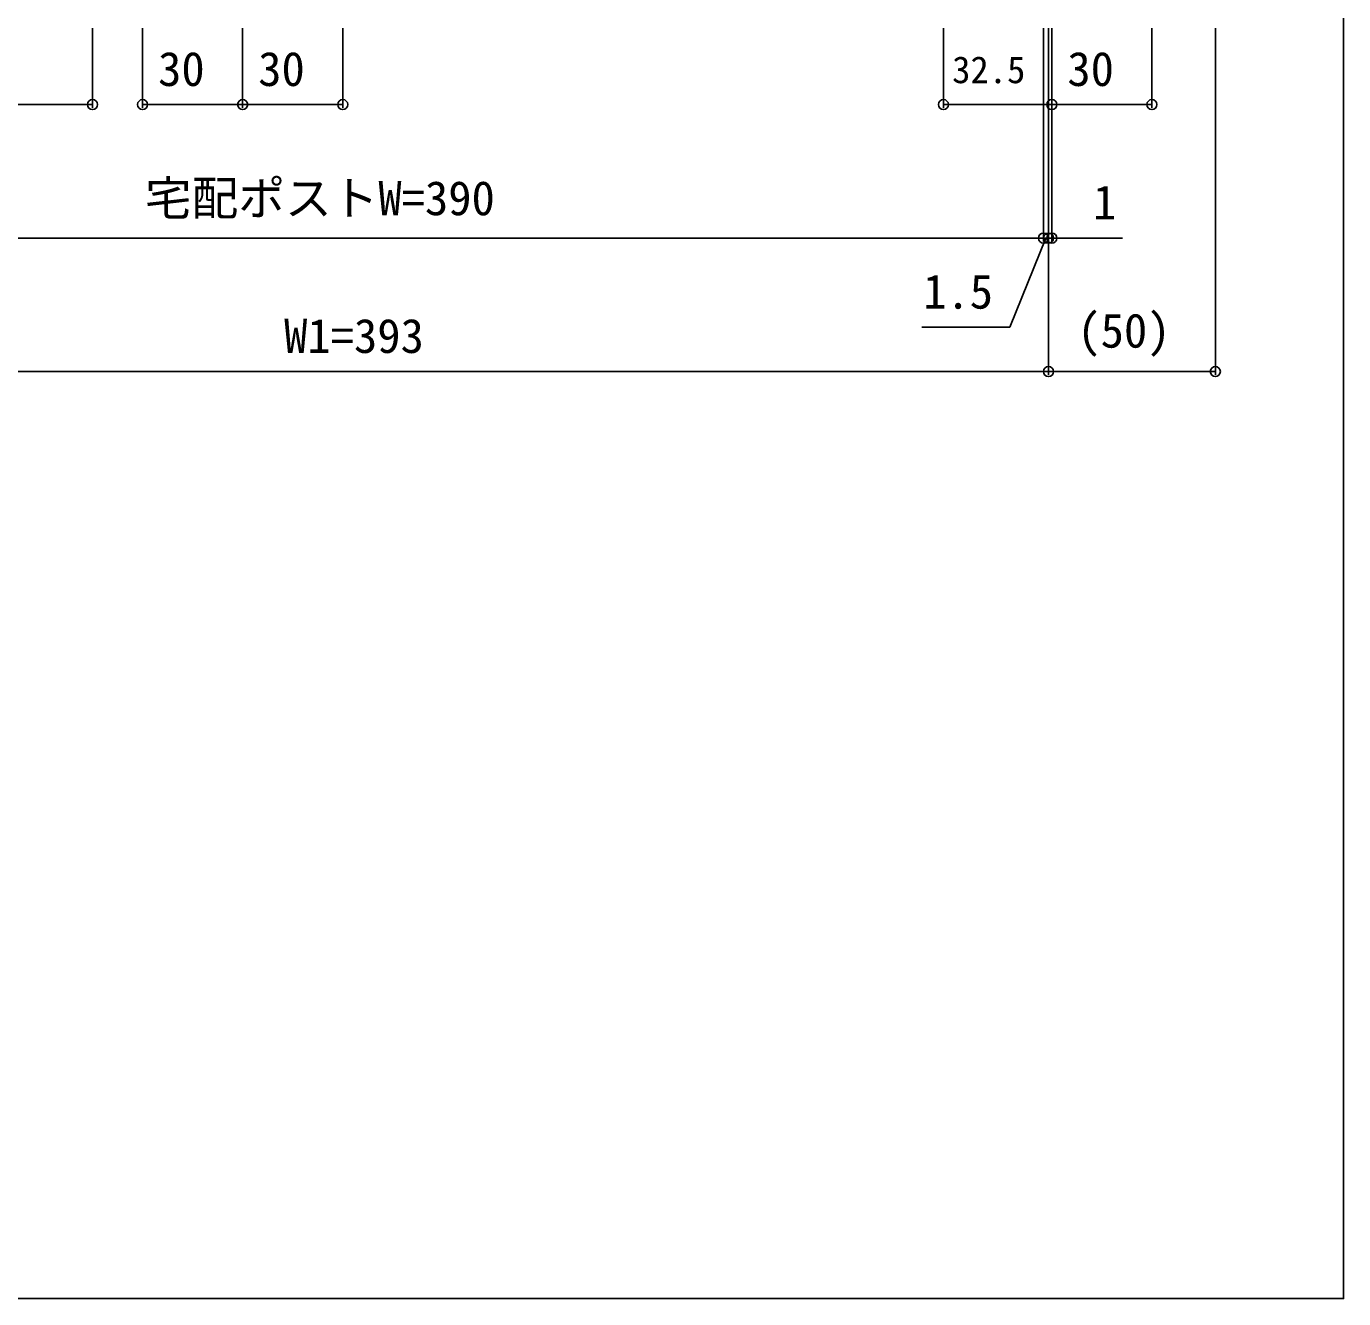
# Model space of a CAD drawing. Units: millimetres, scale not verified. Extents: x -875 to 875, y -1300 to 1292.
# Drawn here: x 480.2 to 875, y -1299.6 to -918.3 of the extents above; entities that cross this region are included whole.
import ezdxf
from ezdxf.enums import TextEntityAlignment as Align

# ---------------------------------------------------------------- set-up
doc = ezdxf.new("R2010")
doc.units = ezdxf.units.MM
doc.header["$LTSCALE"] = 8
doc.layers.add('0-7_YKK_D', color=6, linetype='Continuous')
doc.layers.add('0-8_YKK_ZWAK', color=7, linetype='Continuous')
doc.styles.add('ＭＳ ゴシック', font='')
doc.styles.get('ＭＳ ゴシック').set_extended_font_data('MS Gothic')

msp = doc.modelspace()

# ---------------------------------------------------------------- linework, layer by layer
at = {"layer": '0-7_YKK_D'}
for p, q in [((500.045, -918.898), (500.045, -942.798)), ((515.045, -918.898), (515.045, -942.798)), ((545.045, -918.898), (545.045, -942.798)), ((545.045, -918.898), (545.045, -942.798)), ((575.045, -918.898), (575.045, -942.798)), ((755.045, -918.898), (755.045, -942.798)), ((785.045, -918.898), (785.045, -982.798)), ((785.045, -918.898), (785.045, -982.798)), ((786.545, -918.898), (786.545, -1022.798)), ((786.545, -918.898), (786.545, -1022.798)), ((786.545, -918.898), (786.545, -982.798)), ((786.545, -918.898), (786.545, -982.798)), ((787.545, -918.898), (787.545, -942.798)), ((787.545, -918.898), (787.545, -942.798)), ((787.545, -918.898), (787.545, -982.798)), ((817.545, -918.898), (817.545, -942.798)), ((836.545, -918.898), (836.545, -1022.798)), ((440.045, -941.798), (500.045, -941.798)), ((515.045, -941.798), (545.045, -941.798)), ((545.045, -941.798), (575.045, -941.798)), ((787.545, -941.798), (755.045, -941.798)), ((787.545, -941.798), (817.545, -941.798)), ((395.045, -981.798), (785.045, -981.798)), ((785.045, -981.798), (779.045, -981.798)), ((786.545, -981.798), (780.545, -981.798)), ((785.045, -981.798), (786.545, -981.798)), ((785.045, -981.798), (786.545, -981.798)), ((786.545, -981.798), (792.545, -981.798)), ((786.545, -981.798), (787.545, -981.798)), ((787.545, -981.798), (808.761, -981.798)), ((393.545, -1021.798), (786.545, -1021.798)), ((786.545, -1021.798), (836.545, -1021.798))]:
    msp.add_line(p, q, dxfattribs=at)
msp.add_lwpolyline([(785.795, -981.798), (774.948, -1008.521), (748.629, -1008.521)], dxfattribs=at)
for centre in [(500.045, -941.798), (515.045, -941.798), (545.045, -941.798), (545.045, -941.798), (575.045, -941.798), (755.045, -941.798), (787.545, -941.798), (787.545, -941.798), (817.545, -941.798), (785.045, -981.798), (785.045, -981.798), (786.545, -981.798), (786.545, -981.798), (787.545, -981.798), (786.545, -1021.798), (786.545, -1021.798), (836.545, -1021.798)]:
    msp.add_circle(centre, 1.5, dxfattribs=at)
at = {"layer": '0-8_YKK_ZWAK'}
msp.add_lwpolyline([(-875, -1299.6), (875, -1299.6), (875, 1250.4)], dxfattribs=at)

# ---------------------------------------------------------------- texts
at = {"layer": '0-7_YKK_D', "style": 'ＭＳ ゴシック'}
for s, height, p in [('30', 10.26, (519.704, -939.298)), ('30', 10.26, (549.704, -939.298)), ('32.5', 8.065, (757.67, -937.798)), ('30', 10.26, (792.204, -939.298)), ('宅配ポストW=390', 10.26, (515.749, -978.025)), ('1', 10.26, (799.897, -979.298)), ('1.5', 10.26, (748.982, -1006.021)), ('W1=393', 10.26, (557.471, -1019.298)), ('(50)', 10.26, (795.198, -1017.707))]:
    msp.add_text(s, height=height, dxfattribs=at).set_placement(p, align=Align.BOTTOM_LEFT)

doc.saveas('drawing.dxf')
